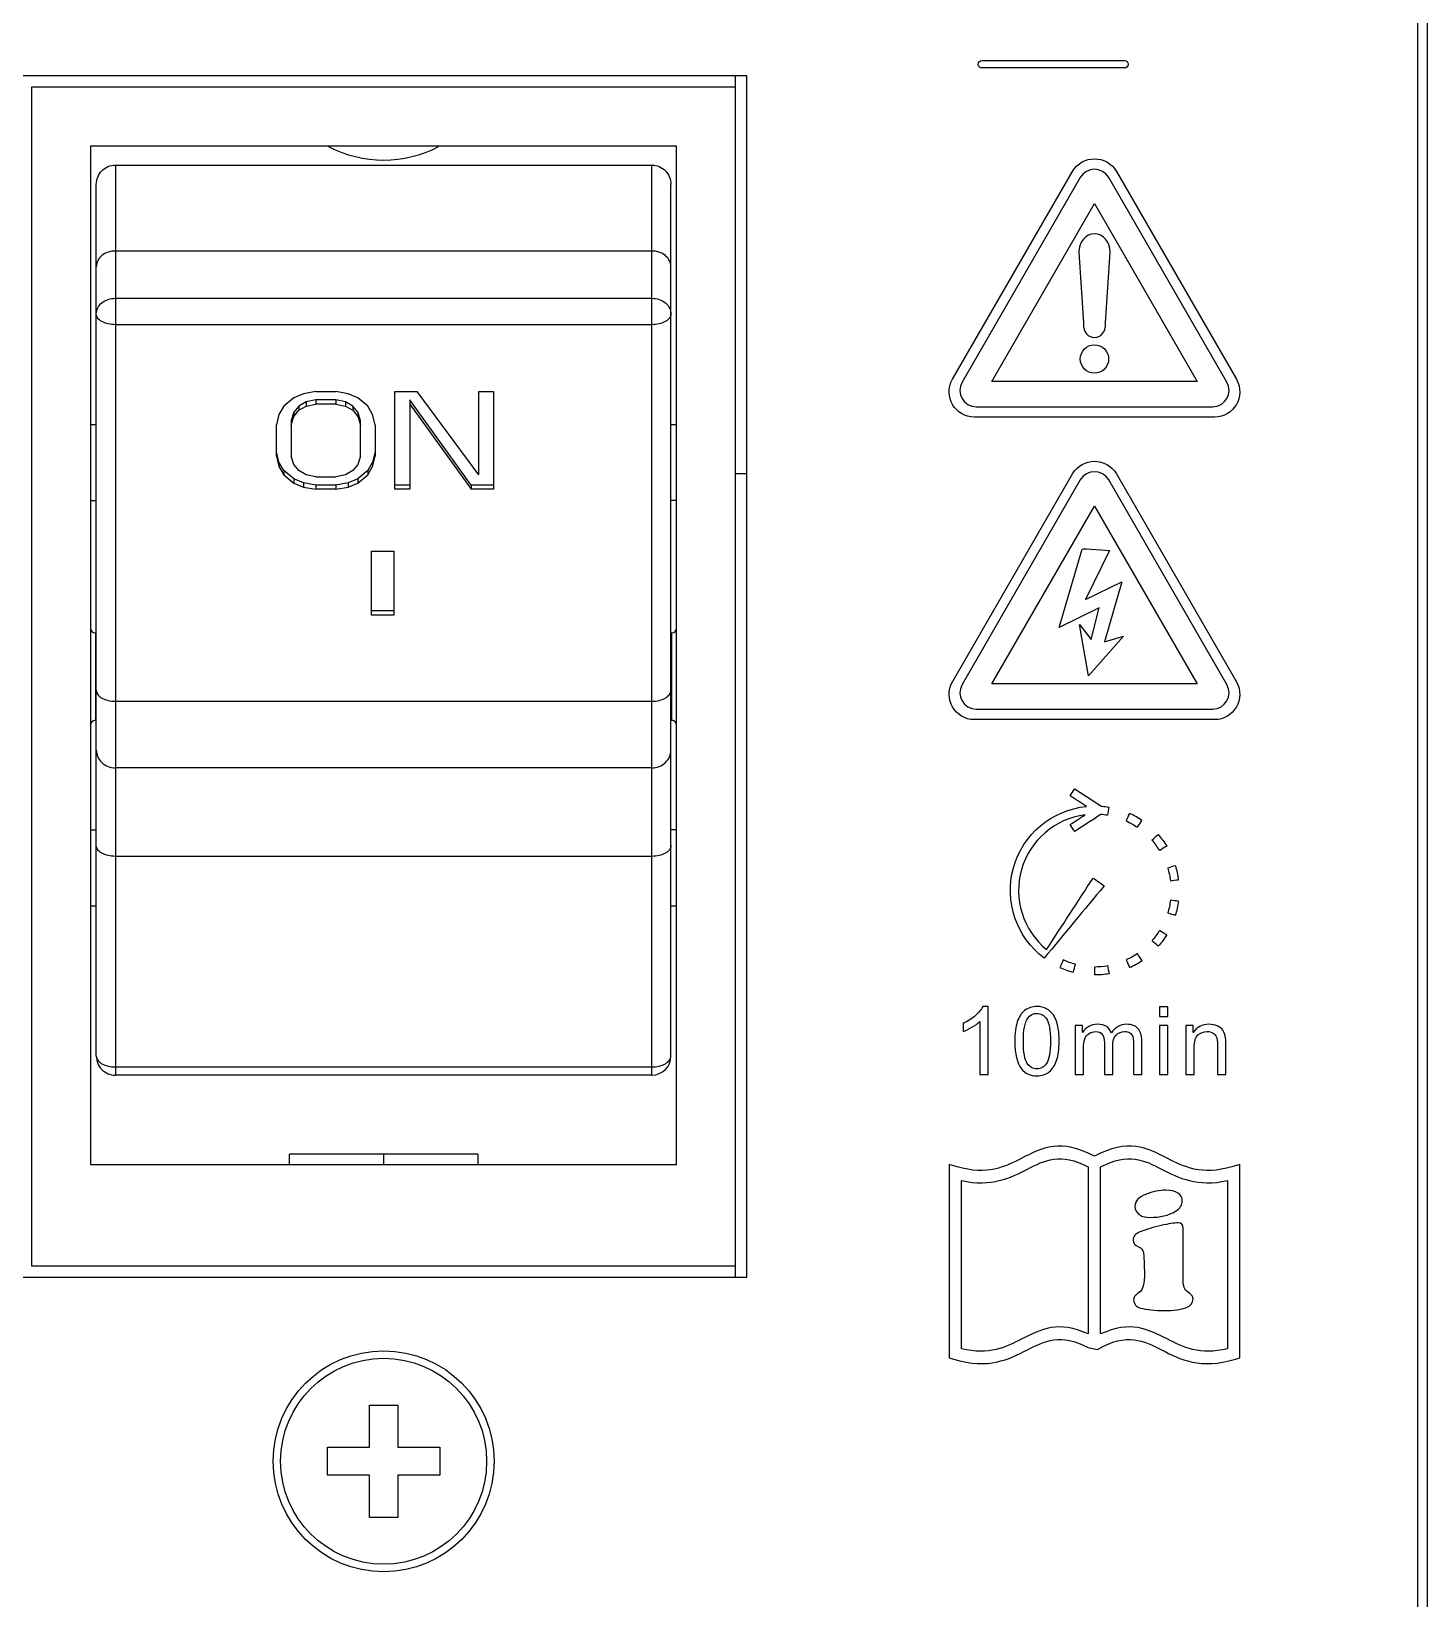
# Model space of a CAD drawing. Header units: millimetres. Extents: x 4086 to 8318, y 123 to 1549.
# Drawn here: x 6887.32 to 6924.49, y 1037.5 to 1079.35 of the extents above; entities that cross this region are included whole.
import ezdxf

# ---------------------------------------------------------------- set-up
doc = ezdxf.new("R2010")
doc.units = ezdxf.units.MM
doc.layers.add('20_ALL_FEATURES', color=7, linetype='Continuous')
doc.layers.add('layer 3', color=7, linetype='Continuous')

msp = doc.modelspace()

# ---------------------------------------------------------------- linework, layer by layer
at = {"layer": '20_ALL_FEATURES', "color": 7, "linetype": 'Continuous'}
for p, q in [((6906.423, 1078.162), (6887.023, 1078.162)), ((6906.121, 1046.092), (6906.121, 1078.162)), ((6906.423, 1046.092), (6906.423, 1078.162)), ((6887.325, 1077.861), (6887.325, 1046.39)), ((6906.121, 1077.861), (6887.325, 1077.861)), ((6888.899, 1076.286), (6888.899, 1049.095)), ((6904.546, 1076.286), (6888.899, 1076.286)), ((6904.546, 1049.095), (6904.546, 1076.286)), ((6889.56, 1075.782), (6889.56, 1051.482)), ((6889.56, 1075.782), (6903.885, 1075.782)), ((6903.885, 1051.482), (6903.885, 1075.782)), ((6889.052, 1051.99), (6889.052, 1075.267)), ((6904.393, 1051.99), (6904.393, 1075.267)), ((6903.885, 1073.488), (6889.56, 1073.488)), ((6889.56, 1072.226), (6903.885, 1072.226)), ((6903.885, 1071.52), (6889.56, 1071.52)), ((6894.916, 1069.734), (6894.587, 1069.678)), ((6894.916, 1069.734), (6895.443, 1069.734)), ((6895.772, 1069.678), (6895.443, 1069.734)), ((6897.023, 1067.126), (6897.023, 1069.734)), ((6897.023, 1069.734), (6897.615, 1069.734)), ((6899.261, 1067.514), (6897.615, 1069.734)), ((6899.261, 1067.514), (6899.261, 1069.734)), ((6899.261, 1069.734), (6899.656, 1069.734)), ((6899.656, 1069.734), (6899.656, 1067.126)), ((6894.06, 1069.345), (6893.929, 1069.123)), ((6894.324, 1069.567), (6894.06, 1069.345)), ((6894.587, 1069.678), (6894.324, 1069.567)), ((6894.455, 1069.347), (6894.324, 1069.181)), ((6894.653, 1069.458), (6894.455, 1069.347)), ((6894.455, 1069.347), (6894.455, 1069.234)), ((6894.455, 1069.234), (6894.653, 1069.345)), ((6894.916, 1069.514), (6894.653, 1069.458)), ((6894.653, 1069.458), (6894.653, 1069.345)), ((6894.653, 1069.345), (6894.916, 1069.401)), ((6894.916, 1069.514), (6894.916, 1069.401)), ((6895.443, 1069.514), (6894.916, 1069.514)), ((6895.443, 1069.401), (6894.916, 1069.401)), ((6895.443, 1069.514), (6895.443, 1069.401)), ((6895.706, 1069.458), (6895.443, 1069.514)), ((6895.443, 1069.401), (6895.706, 1069.345)), ((6895.706, 1069.458), (6895.706, 1069.345)), ((6895.904, 1069.347), (6895.706, 1069.458)), ((6895.706, 1069.345), (6895.904, 1069.234)), ((6896.035, 1069.567), (6895.772, 1069.678)), ((6895.904, 1069.347), (6895.904, 1069.234)), ((6896.035, 1069.181), (6895.904, 1069.347)), ((6896.299, 1069.345), (6896.035, 1069.567)), ((6896.43, 1069.123), (6896.299, 1069.345)), ((6897.418, 1069.514), (6897.418, 1067.126)), ((6899.064, 1067.238), (6897.418, 1069.514)), ((6897.418, 1069.401), (6899.064, 1067.126)), ((6888.899, 1068.858), (6889.052, 1068.858)), ((6893.929, 1069.123), (6893.863, 1068.846)), ((6894.324, 1069.181), (6894.258, 1068.959)), ((6894.258, 1068.846), (6894.324, 1069.068)), ((6894.258, 1068.959), (6894.258, 1068.013)), ((6894.324, 1069.068), (6894.455, 1069.234)), ((6894.324, 1069.181), (6894.324, 1069.068)), ((6895.904, 1069.234), (6896.035, 1069.068)), ((6896.035, 1069.181), (6896.035, 1069.068)), ((6896.101, 1068.959), (6896.035, 1069.181)), ((6896.035, 1069.068), (6896.101, 1068.846)), ((6896.101, 1068.013), (6896.101, 1068.959)), ((6896.496, 1068.846), (6896.43, 1069.123)), ((6904.393, 1068.858), (6904.546, 1068.858)), ((6893.863, 1068.013), (6893.863, 1068.846)), ((6896.496, 1068.846), (6896.496, 1068.013)), ((6893.929, 1067.849), (6893.863, 1068.126)), ((6896.496, 1068.126), (6896.43, 1067.849)), ((6893.863, 1068.013), (6893.929, 1067.736)), ((6893.929, 1067.849), (6893.929, 1067.736)), ((6894.06, 1067.627), (6893.929, 1067.849)), ((6893.929, 1067.736), (6894.06, 1067.514)), ((6894.06, 1067.627), (6894.06, 1067.514)), ((6894.324, 1067.405), (6894.06, 1067.627)), ((6894.324, 1067.791), (6894.258, 1068.013)), ((6894.455, 1067.625), (6894.324, 1067.791)), ((6894.653, 1067.514), (6894.455, 1067.625)), ((6895.904, 1067.625), (6895.706, 1067.514)), ((6896.035, 1067.791), (6895.904, 1067.625)), ((6896.101, 1068.013), (6896.035, 1067.791)), ((6896.299, 1067.627), (6896.035, 1067.405)), ((6896.43, 1067.849), (6896.299, 1067.627)), ((6896.299, 1067.514), (6896.43, 1067.736)), ((6896.299, 1067.627), (6896.299, 1067.514)), ((6896.43, 1067.736), (6896.496, 1068.013)), ((6896.43, 1067.849), (6896.43, 1067.736)), ((6894.06, 1067.514), (6894.324, 1067.292)), ((6894.324, 1067.405), (6894.324, 1067.292)), ((6894.587, 1067.294), (6894.324, 1067.405)), ((6894.324, 1067.292), (6894.587, 1067.181)), ((6894.587, 1067.294), (6894.587, 1067.181)), ((6894.916, 1067.238), (6894.587, 1067.294)), ((6894.587, 1067.181), (6894.916, 1067.126)), ((6894.916, 1067.459), (6894.653, 1067.514)), ((6894.916, 1067.459), (6895.443, 1067.459)), ((6894.916, 1067.238), (6894.916, 1067.126)), ((6895.443, 1067.238), (6894.916, 1067.238)), ((6895.706, 1067.514), (6895.443, 1067.459)), ((6895.772, 1067.294), (6895.443, 1067.238)), ((6895.443, 1067.238), (6895.443, 1067.126)), ((6895.443, 1067.126), (6895.772, 1067.181)), ((6896.035, 1067.405), (6895.772, 1067.294)), ((6895.772, 1067.294), (6895.772, 1067.181)), ((6895.772, 1067.181), (6896.035, 1067.292)), ((6896.035, 1067.292), (6896.299, 1067.514)), ((6896.035, 1067.405), (6896.035, 1067.292)), ((6897.418, 1067.238), (6897.023, 1067.238)), ((6899.064, 1067.238), (6899.064, 1067.126)), ((6899.656, 1067.238), (6899.064, 1067.238)), ((6906.423, 1067.542), (6906.121, 1067.542)), ((6888.899, 1066.826), (6889.052, 1066.826)), ((6895.443, 1067.126), (6894.916, 1067.126)), ((6897.418, 1067.126), (6897.023, 1067.126)), ((6899.656, 1067.126), (6899.064, 1067.126)), ((6904.546, 1066.826), (6904.393, 1066.826)), ((6896.397, 1063.768), (6896.397, 1065.475)), ((6896.397, 1065.475), (6896.998, 1065.475)), ((6896.998, 1065.475), (6896.998, 1063.768)), ((6896.998, 1063.881), (6896.397, 1063.881)), ((6896.998, 1063.768), (6896.397, 1063.768)), ((6889.026, 1063.294), (6889.026, 1060.957)), ((6889.052, 1063.294), (6889.026, 1063.294)), ((6904.393, 1063.294), (6904.419, 1063.294)), ((6904.419, 1060.957), (6904.419, 1063.294)), ((6889.56, 1061.467), (6903.885, 1061.467)), ((6889.052, 1060.957), (6889.026, 1060.957)), ((6904.393, 1060.957), (6904.419, 1060.957)), ((6903.885, 1059.688), (6889.56, 1059.688)), ((6888.899, 1058.035), (6889.052, 1058.035)), ((6904.546, 1058.035), (6904.393, 1058.035)), ((6903.885, 1057.324), (6889.56, 1057.324)), ((6888.899, 1056.003), (6889.052, 1056.003)), ((6904.393, 1056.003), (6904.546, 1056.003)), ((6889.56, 1051.703), (6903.885, 1051.703)), ((6903.885, 1051.482), (6889.56, 1051.482)), ((6894.208, 1049.095), (6894.208, 1049.375)), ((6899.237, 1049.375), (6894.208, 1049.375)), ((6896.723, 1049.375), (6896.723, 1049.095)), ((6899.237, 1049.375), (6899.237, 1049.095)), ((6888.899, 1049.095), (6904.546, 1049.095)), ((6887.325, 1046.39), (6906.121, 1046.39)), ((6887.023, 1046.092), (6906.423, 1046.092)), ((6896.348, 1041.547), (6896.348, 1042.672)), ((6896.348, 1042.672), (6897.098, 1042.672)), ((6897.098, 1042.672), (6897.098, 1041.547)), ((6895.223, 1040.797), (6895.223, 1041.547)), ((6895.223, 1041.547), (6896.348, 1041.547)), ((6897.098, 1041.547), (6898.223, 1041.547)), ((6898.223, 1041.547), (6898.223, 1040.797)), ((6896.348, 1040.797), (6895.223, 1040.797)), ((6896.348, 1039.672), (6896.348, 1040.797)), ((6897.098, 1040.797), (6897.098, 1039.672)), ((6898.223, 1040.797), (6897.098, 1040.797)), ((6897.098, 1039.672), (6896.348, 1039.672))]:
    msp.add_line(p, q, dxfattribs=at)
for radius in [2.95, 2.75]:
    msp.add_circle((6896.723, 1041.172), radius, dxfattribs=at)
for centre, radius, start, end in [((6896.723, 1079.093), 3.175, 242.4526, 297.5474), ((6889.026, 1063.421), 0.127, 180, 270), ((6904.419, 1063.421), 0.127, 270, 0), ((6889.026, 1060.83), 0.127, 90, 180), ((6904.419, 1060.83), 0.127, 0, 90), ((6903.885, 1051.99), 0.508, 270, 0)]:
    msp.add_arc(centre, radius, start, end, dxfattribs=at)
for points, knots in [([(6889.052, 1075.267), (6889.052, 1075.333), (6889.078, 1075.468), (6889.19, 1075.639), (6889.358, 1075.755), (6889.493, 1075.782), (6889.56, 1075.782)], [0, 0, 0, 0, 0.249939, 0.499905, 0.749933, 1, 1, 1, 1]), ([(6903.885, 1075.782), (6903.952, 1075.782), (6904.087, 1075.755), (6904.255, 1075.639), (6904.367, 1075.468), (6904.393, 1075.333), (6904.393, 1075.267)], [0, 0, 0, 0, 0.25007, 0.50009, 0.750052, 1, 1, 1, 1]), ([(6889.56, 1073.488), (6889.494, 1073.488), (6889.365, 1073.467), (6889.197, 1073.377), (6889.08, 1073.239), (6889.052, 1073.124), (6889.052, 1073.069)], [0, 0, 0, 0, 0.27165, 0.53113, 0.772418, 1, 1, 1, 1]), ([(6904.393, 1073.069), (6904.393, 1073.124), (6904.365, 1073.239), (6904.248, 1073.377), (6904.08, 1073.467), (6903.951, 1073.488), (6903.885, 1073.488)], [0, 0, 0, 0, 0.227582, 0.46887, 0.72835, 1, 1, 1, 1]), ([(6889.052, 1071.807), (6889.052, 1071.862), (6889.08, 1071.977), (6889.197, 1072.115), (6889.365, 1072.205), (6889.494, 1072.226), (6889.56, 1072.226)], [0, 0, 0, 0, 0.227582, 0.46887, 0.72835, 1, 1, 1, 1]), ([(6903.885, 1072.226), (6903.951, 1072.226), (6904.08, 1072.205), (6904.248, 1072.115), (6904.365, 1071.977), (6904.393, 1071.862), (6904.393, 1071.807)], [0, 0, 0, 0, 0.27165, 0.53113, 0.772418, 1, 1, 1, 1]), ([(6889.56, 1071.52), (6889.494, 1071.52), (6889.37, 1071.533), (6889.227, 1071.583), (6889.138, 1071.644), (6889.077, 1071.706), (6889.052, 1071.768), (6889.052, 1071.807)], [0, 0, 0, 0, 0.309013, 0.587213, 0.708335, 0.816172, 1, 1, 1, 1]), ([(6904.393, 1071.807), (6904.393, 1071.768), (6904.368, 1071.706), (6904.307, 1071.644), (6904.218, 1071.583), (6904.075, 1071.533), (6903.951, 1071.52), (6903.885, 1071.52)], [0, 0, 0, 0, 0.183828, 0.291665, 0.412787, 0.690987, 1, 1, 1, 1]), ([(6889.052, 1061.753), (6889.052, 1061.715), (6889.077, 1061.653), (6889.138, 1061.591), (6889.227, 1061.53), (6889.37, 1061.48), (6889.494, 1061.467), (6889.56, 1061.467)], [0, 0, 0, 0, 0.183828, 0.291665, 0.412787, 0.690987, 1, 1, 1, 1]), ([(6903.885, 1061.467), (6903.951, 1061.467), (6904.075, 1061.48), (6904.218, 1061.53), (6904.307, 1061.591), (6904.368, 1061.653), (6904.393, 1061.715), (6904.393, 1061.753)], [0, 0, 0, 0, 0.309013, 0.587213, 0.708335, 0.816172, 1, 1, 1, 1]), ([(6889.052, 1060.164), (6889.052, 1060.102), (6889.079, 1059.976), (6889.193, 1059.817), (6889.362, 1059.713), (6889.494, 1059.688), (6889.56, 1059.688)], [0, 0, 0, 0, 0.242462, 0.489382, 0.742519, 1, 1, 1, 1]), ([(6903.885, 1059.688), (6903.951, 1059.688), (6904.083, 1059.713), (6904.252, 1059.817), (6904.366, 1059.976), (6904.393, 1060.102), (6904.393, 1060.164)], [0, 0, 0, 0, 0.257481, 0.510618, 0.757538, 1, 1, 1, 1]), ([(6889.56, 1057.324), (6889.494, 1057.324), (6889.37, 1057.337), (6889.227, 1057.387), (6889.138, 1057.448), (6889.077, 1057.51), (6889.052, 1057.572), (6889.052, 1057.611)], [0, 0, 0, 0, 0.309013, 0.587213, 0.708335, 0.816172, 1, 1, 1, 1]), ([(6904.393, 1057.611), (6904.393, 1057.572), (6904.368, 1057.51), (6904.307, 1057.448), (6904.218, 1057.387), (6904.075, 1057.337), (6903.951, 1057.324), (6903.885, 1057.324)], [0, 0, 0, 0, 0.183828, 0.291665, 0.412787, 0.690987, 1, 1, 1, 1]), ([(6889.052, 1051.99), (6889.052, 1051.924), (6889.078, 1051.79), (6889.191, 1051.621), (6889.36, 1051.508), (6889.494, 1051.482), (6889.56, 1051.482)], [0, 0, 0, 0, 0.25001, 0.499994, 0.749983, 1, 1, 1, 1]), ([(6889.052, 1051.99), (6889.052, 1051.951), (6889.077, 1051.889), (6889.138, 1051.827), (6889.227, 1051.767), (6889.37, 1051.716), (6889.494, 1051.703), (6889.56, 1051.703)], [0, 0, 0, 0, 0.183828, 0.291665, 0.412787, 0.690987, 1, 1, 1, 1]), ([(6903.885, 1051.703), (6903.951, 1051.703), (6904.075, 1051.716), (6904.218, 1051.767), (6904.307, 1051.827), (6904.368, 1051.889), (6904.393, 1051.951), (6904.393, 1051.99)], [0, 0, 0, 0, 0.309013, 0.587213, 0.708335, 0.816172, 1, 1, 1, 1])]:
    msp.add_open_spline(points, degree=3, knots=knots, dxfattribs=at)
at = {"layer": 'layer 3'}
for points, knots in [([(6916.303, 1002.914), (6930.92, 1002.914), (6916.46, 1002.914), (6924.587, 1002.914), (6924.587, 1002.914), (6924.587, 1048.813), (6924.587, 1100.505), (6924.587, 1109.134), (6924.587, 1109.134), (6924.587, 1109.134), (6916.303, 1109.134), (6916.303, 1109.134), (6916.303, 1109.134), (6916.234, 1109.134), (6916.178, 1109.078), (6916.178, 1109.009), (6916.178, 1109.009), (6916.178, 1108.94), (6916.234, 1108.884), (6916.303, 1108.884), (6916.303, 1108.884), (6916.303, 1108.884), (6924.337, 1108.884), (6924.337, 1108.884), (6924.337, 1108.884), (6924.337, 1091.949), (6924.337, 1028.119), (6924.337, 1003.164), (6924.337, 1003.164), (6912.928, 1003.164), (6928.469, 1003.164), (6916.303, 1003.164), (6916.303, 1003.164), (6916.234, 1003.164), (6916.178, 1003.108), (6916.178, 1003.039), (6916.178, 1003.039), (6916.178, 1002.97), (6916.234, 1002.914), (6916.303, 1002.914)], [0, 0, 0, 0, 0.090909, 0.090909, 0.090909, 0.090909, 0.181818, 0.181818, 0.181818, 0.181818, 0.272727, 0.272727, 0.272727, 0.272727, 0.363636, 0.363636, 0.363636, 0.363636, 0.454545, 0.454545, 0.454545, 0.454545, 0.545455, 0.545455, 0.545455, 0.545455, 0.636364, 0.636364, 0.636364, 0.636364, 0.727273, 0.727273, 0.727273, 0.727273, 0.818182, 0.818182, 0.818182, 0.818182, 1, 1, 1, 1]), ([(6916.5, 1078.375), (6916.555, 1078.375), (6916.6, 1078.42), (6916.6, 1078.475), (6916.6, 1078.475), (6916.6, 1078.53), (6916.555, 1078.575), (6916.5, 1078.575), (6916.5, 1078.575), (6916.5, 1078.575), (6912.7, 1078.575), (6912.7, 1078.575), (6912.7, 1078.575), (6912.645, 1078.575), (6912.6, 1078.53), (6912.6, 1078.475), (6912.6, 1078.475), (6912.6, 1078.42), (6912.645, 1078.375), (6912.7, 1078.375), (6912.7, 1078.375), (6912.7, 1078.375), (6916.5, 1078.375), (6916.5, 1078.375)], [0, 0, 0, 0, 0.142857, 0.142857, 0.142857, 0.142857, 0.285714, 0.285714, 0.285714, 0.285714, 0.428571, 0.428571, 0.428571, 0.428571, 0.571429, 0.571429, 0.571429, 0.571429, 0.714286, 0.714286, 0.714286, 0.714286, 1, 1, 1, 1]), ([(6916.081, 1075.451), (6916.081, 1075.451), (6919.235, 1069.988), (6919.235, 1069.988), (6919.235, 1069.988), (6919.404, 1069.695), (6919.193, 1069.33), (6918.855, 1069.33), (6918.855, 1069.33), (6918.855, 1069.33), (6912.547, 1069.33), (6912.547, 1069.33), (6912.547, 1069.33), (6912.21, 1069.33), (6911.999, 1069.695), (6912.167, 1069.988), (6912.167, 1069.988), (6912.167, 1069.988), (6915.322, 1075.451), (6915.322, 1075.451), (6915.322, 1075.451), (6915.49, 1075.743), (6915.912, 1075.743), (6916.081, 1075.451)], [0, 0, 0, 0, 0.142857, 0.142857, 0.142857, 0.142857, 0.285714, 0.285714, 0.285714, 0.285714, 0.428571, 0.428571, 0.428571, 0.428571, 0.571429, 0.571429, 0.571429, 0.571429, 0.714286, 0.714286, 0.714286, 0.714286, 1, 1, 1, 1]), ([(6912.962, 1070.008), (6912.962, 1070.008), (6912.962, 1070.008), (6912.962, 1070.008), (6912.962, 1070.008), (6912.962, 1070.008), (6918.441, 1070.008), (6918.441, 1070.008), (6918.441, 1070.008), (6918.441, 1070.008), (6915.701, 1074.753), (6915.701, 1074.753), (6915.701, 1074.753), (6915.701, 1074.753), (6912.962, 1070.008), (6912.962, 1070.008)], [0, 0, 0, 0, 0.2, 0.2, 0.2, 0.2, 0.4, 0.4, 0.4, 0.4, 0.6, 0.6, 0.6, 0.6, 1, 1, 1, 1]), ([(6915.701, 1071.18), (6915.537, 1071.18), (6915.404, 1071.3), (6915.404, 1071.568), (6915.404, 1071.568), (6915.404, 1071.568), (6915.283, 1073.461), (6915.283, 1073.461), (6915.283, 1073.461), (6915.283, 1073.729), (6915.47, 1073.946), (6915.701, 1073.946), (6915.701, 1073.946), (6915.932, 1073.946), (6916.119, 1073.729), (6916.119, 1073.461), (6916.119, 1073.461), (6916.119, 1073.461), (6915.998, 1071.568), (6915.998, 1071.568), (6915.998, 1071.568), (6915.998, 1071.3), (6915.865, 1071.18), (6915.701, 1071.18)], [0, 0, 0, 0, 0.142857, 0.142857, 0.142857, 0.142857, 0.285714, 0.285714, 0.285714, 0.285714, 0.428571, 0.428571, 0.428571, 0.428571, 0.571429, 0.571429, 0.571429, 0.571429, 0.714286, 0.714286, 0.714286, 0.714286, 1, 1, 1, 1]), ([(6915.701, 1070.984), (6915.701, 1070.984), (6915.701, 1070.984), (6915.701, 1070.984), (6915.701, 1070.984), (6915.492, 1070.984), (6915.322, 1070.814), (6915.322, 1070.605), (6915.322, 1070.605), (6915.322, 1070.396), (6915.492, 1070.226), (6915.701, 1070.226), (6915.701, 1070.226), (6915.91, 1070.226), (6916.08, 1070.396), (6916.08, 1070.605), (6916.08, 1070.605), (6916.08, 1070.814), (6915.91, 1070.984), (6915.701, 1070.984)], [0, 0, 0, 0, 0.166667, 0.166667, 0.166667, 0.166667, 0.333333, 0.333333, 0.333333, 0.333333, 0.5, 0.5, 0.5, 0.5, 0.666667, 0.666667, 0.666667, 0.666667, 1, 1, 1, 1]), ([(6916.081, 1067.376), (6916.081, 1067.376), (6919.235, 1061.912), (6919.235, 1061.912), (6919.235, 1061.912), (6919.404, 1061.62), (6919.193, 1061.255), (6918.855, 1061.255), (6918.855, 1061.255), (6918.855, 1061.255), (6912.547, 1061.255), (6912.547, 1061.255), (6912.547, 1061.255), (6912.21, 1061.255), (6911.999, 1061.62), (6912.168, 1061.912), (6912.168, 1061.912), (6912.168, 1061.912), (6915.322, 1067.376), (6915.322, 1067.376), (6915.322, 1067.376), (6915.49, 1067.668), (6915.912, 1067.668), (6916.081, 1067.376)], [0, 0, 0, 0, 0.142857, 0.142857, 0.142857, 0.142857, 0.285714, 0.285714, 0.285714, 0.285714, 0.428571, 0.428571, 0.428571, 0.428571, 0.571429, 0.571429, 0.571429, 0.571429, 0.714286, 0.714286, 0.714286, 0.714286, 1, 1, 1, 1]), ([(6912.962, 1061.933), (6912.962, 1061.933), (6912.962, 1061.933), (6912.962, 1061.933), (6912.962, 1061.933), (6912.962, 1061.933), (6918.441, 1061.933), (6918.441, 1061.933), (6918.441, 1061.933), (6918.441, 1061.933), (6915.701, 1066.677), (6915.701, 1066.677), (6915.701, 1066.677), (6915.701, 1066.677), (6912.962, 1061.933), (6912.962, 1061.933)], [0, 0, 0, 0, 0.2, 0.2, 0.2, 0.2, 0.4, 0.4, 0.4, 0.4, 0.6, 0.6, 0.6, 0.6, 1, 1, 1, 1]), ([(6915.376, 1065.529), (6915.376, 1065.529), (6914.762, 1063.434), (6914.762, 1063.434), (6914.762, 1063.434), (6914.762, 1063.434), (6915.824, 1063.96), (6915.824, 1063.96), (6915.824, 1063.96), (6915.824, 1063.96), (6915.616, 1063.117), (6915.616, 1063.117), (6915.616, 1063.117), (6915.616, 1063.117), (6915.303, 1063.518), (6915.303, 1063.518), (6915.303, 1063.518), (6915.303, 1063.518), (6915.541, 1062.144), (6915.541, 1062.144), (6915.541, 1062.144), (6915.541, 1062.144), (6916.475, 1063.204), (6916.475, 1063.204), (6916.475, 1063.204), (6916.475, 1063.204), (6915.972, 1063.052), (6915.972, 1063.052), (6915.972, 1063.052), (6915.972, 1063.052), (6916.431, 1064.651), (6916.431, 1064.651), (6916.431, 1064.651), (6916.431, 1064.651), (6915.463, 1064.185), (6915.463, 1064.185), (6915.463, 1064.185), (6915.463, 1064.185), (6916.101, 1065.491), (6916.101, 1065.491), (6916.101, 1065.491), (6916.101, 1065.491), (6915.383, 1065.552), (6915.376, 1065.529)], [0, 0, 0, 0, 0.083333, 0.083333, 0.083333, 0.083333, 0.166667, 0.166667, 0.166667, 0.166667, 0.25, 0.25, 0.25, 0.25, 0.333333, 0.333333, 0.333333, 0.333333, 0.416667, 0.416667, 0.416667, 0.416667, 0.5, 0.5, 0.5, 0.5, 0.583333, 0.583333, 0.583333, 0.583333, 0.666667, 0.666667, 0.666667, 0.666667, 0.75, 0.75, 0.75, 0.75, 0.833333, 0.833333, 0.833333, 0.833333, 1, 1, 1, 1]), ([(6914.422, 1054.837), (6913.792, 1055.351), (6913.53, 1056.191), (6913.753, 1056.972), (6913.753, 1056.972), (6913.976, 1057.753), (6914.643, 1058.327), (6915.449, 1058.431), (6915.449, 1058.431), (6915.317, 1058.346), (6915.185, 1058.26), (6915.052, 1058.174), (6915.052, 1058.174), (6915.093, 1058.112), (6915.133, 1058.05), (6915.173, 1057.988), (6915.173, 1057.988), (6915.406, 1058.139), (6915.639, 1058.291), (6915.873, 1058.442), (6915.873, 1058.442), (6915.932, 1058.437), (6915.991, 1058.43), (6916.05, 1058.42), (6916.05, 1058.42), (6916.062, 1058.492), (6916.075, 1058.564), (6916.087, 1058.637), (6916.087, 1058.637), (6916.022, 1058.648), (6915.957, 1058.656), (6915.892, 1058.661), (6915.892, 1058.661), (6915.652, 1058.816), (6915.413, 1058.972), (6915.173, 1059.127), (6915.173, 1059.127), (6915.133, 1059.065), (6915.093, 1059.003), (6915.052, 1058.941), (6915.052, 1058.941), (6915.198, 1058.846), (6915.344, 1058.752), (6915.489, 1058.657), (6915.489, 1058.657), (6914.563, 1058.566), (6913.788, 1057.915), (6913.538, 1057.019), (6913.538, 1057.019), (6913.287, 1056.123), (6913.613, 1055.164), (6914.359, 1054.607), (6914.359, 1054.607), (6914.892, 1055.25), (6915.425, 1055.893), (6915.959, 1056.536), (6915.959, 1056.536), (6915.861, 1056.606), (6915.764, 1056.676), (6915.666, 1056.746), (6915.666, 1056.746), (6915.251, 1056.109), (6914.836, 1055.473), (6914.422, 1054.837)], [0, 0, 0, 0, 0.058824, 0.058824, 0.058824, 0.058824, 0.117647, 0.117647, 0.117647, 0.117647, 0.176471, 0.176471, 0.176471, 0.176471, 0.235294, 0.235294, 0.235294, 0.235294, 0.294118, 0.294118, 0.294118, 0.294118, 0.352941, 0.352941, 0.352941, 0.352941, 0.411765, 0.411765, 0.411765, 0.411765, 0.470588, 0.470588, 0.470588, 0.470588, 0.529412, 0.529412, 0.529412, 0.529412, 0.588235, 0.588235, 0.588235, 0.588235, 0.647059, 0.647059, 0.647059, 0.647059, 0.705882, 0.705882, 0.705882, 0.705882, 0.764706, 0.764706, 0.764706, 0.764706, 0.823529, 0.823529, 0.823529, 0.823529, 0.882353, 0.882353, 0.882353, 0.882353, 1, 1, 1, 1]), ([(6916.635, 1058.47), (6916.753, 1058.417), (6916.863, 1058.356), (6916.97, 1058.284), (6916.97, 1058.284), (6916.929, 1058.223), (6916.888, 1058.162), (6916.847, 1058.101), (6916.847, 1058.101), (6916.751, 1058.166), (6916.651, 1058.222), (6916.545, 1058.269), (6916.545, 1058.269), (6916.575, 1058.336), (6916.605, 1058.403), (6916.635, 1058.47)], [0, 0, 0, 0, 0.2, 0.2, 0.2, 0.2, 0.4, 0.4, 0.4, 0.4, 0.6, 0.6, 0.6, 0.6, 1, 1, 1, 1]), ([(6917.63, 1057.598), (6917.562, 1057.707), (6917.487, 1057.809), (6917.401, 1057.905), (6917.401, 1057.905), (6917.346, 1057.857), (6917.291, 1057.808), (6917.237, 1057.76), (6917.237, 1057.76), (6917.313, 1057.673), (6917.381, 1057.581), (6917.442, 1057.482), (6917.442, 1057.482), (6917.505, 1057.521), (6917.567, 1057.559), (6917.63, 1057.598)], [0, 0, 0, 0, 0.2, 0.2, 0.2, 0.2, 0.4, 0.4, 0.4, 0.4, 0.6, 0.6, 0.6, 0.6, 1, 1, 1, 1]), ([(6917.867, 1057.075), (6917.905, 1056.952), (6917.931, 1056.828), (6917.948, 1056.701), (6917.948, 1056.701), (6917.875, 1056.691), (6917.802, 1056.682), (6917.73, 1056.673), (6917.73, 1056.673), (6917.715, 1056.788), (6917.691, 1056.899), (6917.656, 1057.01), (6917.656, 1057.01), (6917.727, 1057.032), (6917.797, 1057.053), (6917.867, 1057.075)], [0, 0, 0, 0, 0.2, 0.2, 0.2, 0.2, 0.4, 0.4, 0.4, 0.4, 0.6, 0.6, 0.6, 0.6, 1, 1, 1, 1]), ([(6917.948, 1056.127), (6917.932, 1055.999), (6917.905, 1055.875), (6917.867, 1055.752), (6917.867, 1055.752), (6917.797, 1055.774), (6917.727, 1055.795), (6917.657, 1055.817), (6917.657, 1055.817), (6917.691, 1055.928), (6917.715, 1056.04), (6917.73, 1056.155), (6917.73, 1056.155), (6917.803, 1056.145), (6917.875, 1056.136), (6917.948, 1056.127)], [0, 0, 0, 0, 0.2, 0.2, 0.2, 0.2, 0.4, 0.4, 0.4, 0.4, 0.6, 0.6, 0.6, 0.6, 1, 1, 1, 1]), ([(6917.404, 1054.922), (6917.489, 1055.019), (6917.564, 1055.121), (6917.632, 1055.23), (6917.632, 1055.23), (6917.569, 1055.269), (6917.507, 1055.307), (6917.444, 1055.346), (6917.444, 1055.346), (6917.384, 1055.247), (6917.316, 1055.155), (6917.239, 1055.068), (6917.239, 1055.068), (6917.294, 1055.019), (6917.349, 1054.971), (6917.404, 1054.922)], [0, 0, 0, 0, 0.2, 0.2, 0.2, 0.2, 0.4, 0.4, 0.4, 0.4, 0.6, 0.6, 0.6, 0.6, 1, 1, 1, 1]), ([(6916.973, 1054.543), (6916.867, 1054.471), (6916.756, 1054.41), (6916.639, 1054.357), (6916.639, 1054.357), (6916.609, 1054.423), (6916.579, 1054.49), (6916.548, 1054.557), (6916.548, 1054.557), (6916.654, 1054.605), (6916.754, 1054.661), (6916.85, 1054.726), (6916.85, 1054.726), (6916.891, 1054.665), (6916.932, 1054.604), (6916.973, 1054.543)], [0, 0, 0, 0, 0.2, 0.2, 0.2, 0.2, 0.4, 0.4, 0.4, 0.4, 0.6, 0.6, 0.6, 0.6, 1, 1, 1, 1]), ([(6914.778, 1054.358), (6914.808, 1054.425), (6914.839, 1054.492), (6914.869, 1054.559), (6914.869, 1054.559), (6914.975, 1054.511), (6915.083, 1054.472), (6915.195, 1054.443), (6915.195, 1054.443), (6915.176, 1054.372), (6915.158, 1054.301), (6915.139, 1054.23), (6915.139, 1054.23), (6915.015, 1054.263), (6914.895, 1054.305), (6914.778, 1054.358)], [0, 0, 0, 0, 0.2, 0.2, 0.2, 0.2, 0.4, 0.4, 0.4, 0.4, 0.6, 0.6, 0.6, 0.6, 1, 1, 1, 1]), ([(6916.053, 1054.406), (6915.938, 1054.386), (6915.824, 1054.377), (6915.708, 1054.377), (6915.708, 1054.377), (6915.708, 1054.303), (6915.708, 1054.23), (6915.708, 1054.157), (6915.708, 1054.157), (6915.837, 1054.156), (6915.963, 1054.167), (6916.09, 1054.189), (6916.09, 1054.189), (6916.077, 1054.261), (6916.065, 1054.333), (6916.053, 1054.406)], [0, 0, 0, 0, 0.2, 0.2, 0.2, 0.2, 0.4, 0.4, 0.4, 0.4, 0.6, 0.6, 0.6, 0.6, 1, 1, 1, 1]), ([(6912.863, 1051.495), (6912.863, 1051.495), (6912.641, 1051.495), (6912.641, 1051.495), (6912.641, 1051.495), (6912.641, 1051.495), (6912.641, 1052.914), (6912.641, 1052.914), (6912.641, 1052.914), (6912.587, 1052.863), (6912.517, 1052.811), (6912.43, 1052.76), (6912.43, 1052.76), (6912.343, 1052.709), (6912.265, 1052.671), (6912.196, 1052.646), (6912.196, 1052.646), (6912.196, 1052.646), (6912.196, 1052.861), (6912.196, 1052.861), (6912.196, 1052.861), (6912.32, 1052.919), (6912.429, 1052.99), (6912.522, 1053.073), (6912.522, 1053.073), (6912.615, 1053.157), (6912.681, 1053.238), (6912.72, 1053.316), (6912.72, 1053.316), (6912.72, 1053.316), (6912.863, 1053.316), (6912.863, 1053.316), (6912.863, 1053.316), (6912.863, 1053.316), (6912.863, 1051.495), (6912.863, 1051.495)], [0, 0, 0, 0, 0.1, 0.1, 0.1, 0.1, 0.2, 0.2, 0.2, 0.2, 0.3, 0.3, 0.3, 0.3, 0.4, 0.4, 0.4, 0.4, 0.5, 0.5, 0.5, 0.5, 0.6, 0.6, 0.6, 0.6, 0.7, 0.7, 0.7, 0.7, 0.8, 0.8, 0.8, 0.8, 1, 1, 1, 1]), ([(6913.574, 1052.389), (6913.574, 1052.604), (6913.597, 1052.776), (6913.641, 1052.907), (6913.641, 1052.907), (6913.685, 1053.038), (6913.75, 1053.139), (6913.837, 1053.21), (6913.837, 1053.21), (6913.924, 1053.28), (6914.034, 1053.316), (6914.165, 1053.316), (6914.165, 1053.316), (6914.263, 1053.316), (6914.348, 1053.296), (6914.422, 1053.257), (6914.422, 1053.257), (6914.495, 1053.218), (6914.556, 1053.162), (6914.604, 1053.088), (6914.604, 1053.088), (6914.651, 1053.014), (6914.689, 1052.924), (6914.716, 1052.818), (6914.716, 1052.818), (6914.743, 1052.712), (6914.757, 1052.569), (6914.757, 1052.389), (6914.757, 1052.389), (6914.757, 1052.177), (6914.735, 1052.005), (6914.691, 1051.874), (6914.691, 1051.874), (6914.648, 1051.744), (6914.582, 1051.643), (6914.495, 1051.571), (6914.495, 1051.571), (6914.408, 1051.5), (6914.298, 1051.465), (6914.165, 1051.465), (6914.165, 1051.465), (6913.991, 1051.465), (6913.853, 1051.527), (6913.754, 1051.652), (6913.754, 1051.652), (6913.634, 1051.803), (6913.574, 1052.049), (6913.574, 1052.389)], [0, 0, 0, 0, 0.076923, 0.076923, 0.076923, 0.076923, 0.153846, 0.153846, 0.153846, 0.153846, 0.230769, 0.230769, 0.230769, 0.230769, 0.307692, 0.307692, 0.307692, 0.307692, 0.384615, 0.384615, 0.384615, 0.384615, 0.461538, 0.461538, 0.461538, 0.461538, 0.538462, 0.538462, 0.538462, 0.538462, 0.615385, 0.615385, 0.615385, 0.615385, 0.692308, 0.692308, 0.692308, 0.692308, 0.769231, 0.769231, 0.769231, 0.769231, 0.846154, 0.846154, 0.846154, 0.846154, 1, 1, 1, 1]), ([(6913.803, 1052.389), (6913.803, 1052.092), (6913.838, 1051.894), (6913.908, 1051.795), (6913.908, 1051.795), (6913.977, 1051.697), (6914.063, 1051.647), (6914.165, 1051.647), (6914.165, 1051.647), (6914.268, 1051.647), (6914.354, 1051.697), (6914.423, 1051.796), (6914.423, 1051.796), (6914.493, 1051.895), (6914.528, 1052.093), (6914.528, 1052.389), (6914.528, 1052.389), (6914.528, 1052.688), (6914.493, 1052.886), (6914.423, 1052.984), (6914.423, 1052.984), (6914.354, 1053.082), (6914.267, 1053.132), (6914.163, 1053.132), (6914.163, 1053.132), (6914.061, 1053.132), (6913.979, 1053.088), (6913.918, 1053.002), (6913.918, 1053.002), (6913.841, 1052.892), (6913.803, 1052.687), (6913.803, 1052.389)], [0, 0, 0, 0, 0.111111, 0.111111, 0.111111, 0.111111, 0.222222, 0.222222, 0.222222, 0.222222, 0.333333, 0.333333, 0.333333, 0.333333, 0.444444, 0.444444, 0.444444, 0.444444, 0.555556, 0.555556, 0.555556, 0.555556, 0.666667, 0.666667, 0.666667, 0.666667, 0.777778, 0.777778, 0.777778, 0.777778, 1, 1, 1, 1]), ([(6917.437, 1053.052), (6917.437, 1053.052), (6917.437, 1053.308), (6917.437, 1053.308), (6917.437, 1053.308), (6917.437, 1053.308), (6917.66, 1053.308), (6917.66, 1053.308), (6917.66, 1053.308), (6917.66, 1053.308), (6917.66, 1053.052), (6917.66, 1053.052), (6917.66, 1053.052), (6917.66, 1053.052), (6917.437, 1053.052), (6917.437, 1053.052)], [0, 0, 0, 0, 0.2, 0.2, 0.2, 0.2, 0.4, 0.4, 0.4, 0.4, 0.6, 0.6, 0.6, 0.6, 1, 1, 1, 1]), ([(6915.186, 1051.495), (6915.186, 1051.495), (6915.186, 1052.809), (6915.186, 1052.809), (6915.186, 1052.809), (6915.186, 1052.809), (6915.385, 1052.809), (6915.385, 1052.809), (6915.385, 1052.809), (6915.385, 1052.809), (6915.385, 1052.625), (6915.385, 1052.625), (6915.385, 1052.625), (6915.426, 1052.689), (6915.481, 1052.74), (6915.549, 1052.779), (6915.549, 1052.779), (6915.618, 1052.819), (6915.696, 1052.839), (6915.783, 1052.839), (6915.783, 1052.839), (6915.88, 1052.839), (6915.96, 1052.818), (6916.022, 1052.778), (6916.022, 1052.778), (6916.084, 1052.737), (6916.128, 1052.681), (6916.154, 1052.608), (6916.154, 1052.608), (6916.258, 1052.762), (6916.393, 1052.839), (6916.559, 1052.839), (6916.559, 1052.839), (6916.69, 1052.839), (6916.79, 1052.802), (6916.86, 1052.73), (6916.86, 1052.73), (6916.93, 1052.658), (6916.965, 1052.547), (6916.965, 1052.397), (6916.965, 1052.397), (6916.965, 1052.397), (6916.965, 1051.495), (6916.965, 1051.495), (6916.965, 1051.495), (6916.965, 1051.495), (6916.744, 1051.495), (6916.744, 1051.495), (6916.744, 1051.495), (6916.744, 1051.495), (6916.744, 1052.323), (6916.744, 1052.323), (6916.744, 1052.323), (6916.744, 1052.412), (6916.737, 1052.476), (6916.722, 1052.515), (6916.722, 1052.515), (6916.708, 1052.554), (6916.682, 1052.586), (6916.644, 1052.61), (6916.644, 1052.61), (6916.606, 1052.634), (6916.561, 1052.646), (6916.51, 1052.646), (6916.51, 1052.646), (6916.418, 1052.646), (6916.341, 1052.615), (6916.28, 1052.553), (6916.28, 1052.553), (6916.219, 1052.492), (6916.188, 1052.394), (6916.188, 1052.259), (6916.188, 1052.259), (6916.188, 1052.259), (6916.188, 1051.495), (6916.188, 1051.495), (6916.188, 1051.495), (6916.188, 1051.495), (6915.966, 1051.495), (6915.966, 1051.495), (6915.966, 1051.495), (6915.966, 1051.495), (6915.966, 1052.348), (6915.966, 1052.348), (6915.966, 1052.348), (6915.966, 1052.448), (6915.948, 1052.522), (6915.911, 1052.571), (6915.911, 1052.571), (6915.875, 1052.621), (6915.816, 1052.646), (6915.733, 1052.646), (6915.733, 1052.646), (6915.671, 1052.646), (6915.613, 1052.629), (6915.56, 1052.596), (6915.56, 1052.596), (6915.507, 1052.563), (6915.468, 1052.515), (6915.444, 1052.452), (6915.444, 1052.452), (6915.42, 1052.388), (6915.408, 1052.296), (6915.408, 1052.177), (6915.408, 1052.177), (6915.408, 1052.177), (6915.408, 1051.495), (6915.408, 1051.495), (6915.408, 1051.495), (6915.408, 1051.495), (6915.186, 1051.495), (6915.186, 1051.495)], [0, 0, 0, 0, 0.034483, 0.034483, 0.034483, 0.034483, 0.068966, 0.068966, 0.068966, 0.068966, 0.103448, 0.103448, 0.103448, 0.103448, 0.137931, 0.137931, 0.137931, 0.137931, 0.172414, 0.172414, 0.172414, 0.172414, 0.206897, 0.206897, 0.206897, 0.206897, 0.241379, 0.241379, 0.241379, 0.241379, 0.275862, 0.275862, 0.275862, 0.275862, 0.310345, 0.310345, 0.310345, 0.310345, 0.344828, 0.344828, 0.344828, 0.344828, 0.37931, 0.37931, 0.37931, 0.37931, 0.413793, 0.413793, 0.413793, 0.413793, 0.448276, 0.448276, 0.448276, 0.448276, 0.482759, 0.482759, 0.482759, 0.482759, 0.517241, 0.517241, 0.517241, 0.517241, 0.551724, 0.551724, 0.551724, 0.551724, 0.586207, 0.586207, 0.586207, 0.586207, 0.62069, 0.62069, 0.62069, 0.62069, 0.655172, 0.655172, 0.655172, 0.655172, 0.689655, 0.689655, 0.689655, 0.689655, 0.724138, 0.724138, 0.724138, 0.724138, 0.758621, 0.758621, 0.758621, 0.758621, 0.793103, 0.793103, 0.793103, 0.793103, 0.827586, 0.827586, 0.827586, 0.827586, 0.862069, 0.862069, 0.862069, 0.862069, 0.896552, 0.896552, 0.896552, 0.896552, 0.931034, 0.931034, 0.931034, 0.931034, 1, 1, 1, 1]), ([(6917.437, 1051.495), (6917.437, 1051.495), (6917.437, 1052.809), (6917.437, 1052.809), (6917.437, 1052.809), (6917.437, 1052.809), (6917.66, 1052.809), (6917.66, 1052.809), (6917.66, 1052.809), (6917.66, 1052.809), (6917.66, 1051.495), (6917.66, 1051.495), (6917.66, 1051.495), (6917.66, 1051.495), (6917.437, 1051.495), (6917.437, 1051.495)], [0, 0, 0, 0, 0.2, 0.2, 0.2, 0.2, 0.4, 0.4, 0.4, 0.4, 0.6, 0.6, 0.6, 0.6, 1, 1, 1, 1]), ([(6918.14, 1051.495), (6918.14, 1051.495), (6918.14, 1052.809), (6918.14, 1052.809), (6918.14, 1052.809), (6918.14, 1052.809), (6918.34, 1052.809), (6918.34, 1052.809), (6918.34, 1052.809), (6918.34, 1052.809), (6918.34, 1052.622), (6918.34, 1052.622), (6918.34, 1052.622), (6918.436, 1052.766), (6918.576, 1052.839), (6918.758, 1052.839), (6918.758, 1052.839), (6918.837, 1052.839), (6918.91, 1052.824), (6918.976, 1052.796), (6918.976, 1052.796), (6919.043, 1052.767), (6919.092, 1052.73), (6919.125, 1052.684), (6919.125, 1052.684), (6919.158, 1052.637), (6919.182, 1052.583), (6919.195, 1052.519), (6919.195, 1052.519), (6919.203, 1052.478), (6919.207, 1052.406), (6919.207, 1052.303), (6919.207, 1052.303), (6919.207, 1052.303), (6919.207, 1051.495), (6919.207, 1051.495), (6919.207, 1051.495), (6919.207, 1051.495), (6918.984, 1051.495), (6918.984, 1051.495), (6918.984, 1051.495), (6918.984, 1051.495), (6918.984, 1052.294), (6918.984, 1052.294), (6918.984, 1052.294), (6918.984, 1052.385), (6918.976, 1052.453), (6918.958, 1052.498), (6918.958, 1052.498), (6918.941, 1052.543), (6918.91, 1052.578), (6918.866, 1052.605), (6918.866, 1052.605), (6918.822, 1052.632), (6918.77, 1052.646), (6918.711, 1052.646), (6918.711, 1052.646), (6918.616, 1052.646), (6918.534, 1052.615), (6918.465, 1052.555), (6918.465, 1052.555), (6918.396, 1052.495), (6918.362, 1052.381), (6918.362, 1052.213), (6918.362, 1052.213), (6918.362, 1052.213), (6918.362, 1051.495), (6918.362, 1051.495), (6918.362, 1051.495), (6918.362, 1051.495), (6918.14, 1051.495), (6918.14, 1051.495)], [0, 0, 0, 0, 0.052632, 0.052632, 0.052632, 0.052632, 0.105263, 0.105263, 0.105263, 0.105263, 0.157895, 0.157895, 0.157895, 0.157895, 0.210526, 0.210526, 0.210526, 0.210526, 0.263158, 0.263158, 0.263158, 0.263158, 0.315789, 0.315789, 0.315789, 0.315789, 0.368421, 0.368421, 0.368421, 0.368421, 0.421053, 0.421053, 0.421053, 0.421053, 0.473684, 0.473684, 0.473684, 0.473684, 0.526316, 0.526316, 0.526316, 0.526316, 0.578947, 0.578947, 0.578947, 0.578947, 0.631579, 0.631579, 0.631579, 0.631579, 0.684211, 0.684211, 0.684211, 0.684211, 0.736842, 0.736842, 0.736842, 0.736842, 0.789474, 0.789474, 0.789474, 0.789474, 0.842105, 0.842105, 0.842105, 0.842105, 0.894737, 0.894737, 0.894737, 0.894737, 1, 1, 1, 1]), ([(6915.537, 1044.206), (6914.793, 1044.597), (6914.37, 1044.382), (6913.91, 1044.147), (6913.91, 1044.147), (6913.413, 1043.892), (6912.877, 1043.619), (6911.939, 1043.896), (6911.939, 1043.896), (6911.939, 1043.896), (6911.821, 1043.931), (6911.821, 1043.931), (6911.821, 1043.931), (6911.821, 1043.931), (6911.821, 1049.098), (6911.821, 1049.098), (6911.821, 1049.098), (6911.821, 1049.098), (6912.031, 1049.036), (6912.031, 1049.036), (6912.031, 1049.036), (6912.843, 1048.795), (6913.32, 1049.039), (6913.762, 1049.265), (6913.762, 1049.265), (6914.304, 1049.542), (6914.802, 1049.796), (6915.701, 1049.315), (6915.701, 1049.315), (6916.601, 1049.796), (6917.098, 1049.542), (6917.641, 1049.265), (6917.641, 1049.265), (6918.083, 1049.039), (6918.559, 1048.795), (6919.372, 1049.036), (6919.372, 1049.036), (6919.372, 1049.036), (6919.582, 1049.098), (6919.582, 1049.098), (6919.582, 1049.098), (6919.582, 1049.098), (6919.582, 1043.931), (6919.582, 1043.931), (6919.582, 1043.931), (6919.582, 1043.931), (6919.464, 1043.896), (6919.464, 1043.896), (6919.464, 1043.896), (6918.526, 1043.619), (6917.99, 1043.892), (6917.492, 1044.147), (6917.492, 1044.147), (6917.015, 1044.39), (6916.579, 1044.613), (6915.782, 1044.16), (6915.782, 1044.16), (6915.782, 1044.16), (6915.537, 1044.206), (6915.537, 1044.206)], [0, 0, 0, 0, 0.0625, 0.0625, 0.0625, 0.0625, 0.125, 0.125, 0.125, 0.125, 0.1875, 0.1875, 0.1875, 0.1875, 0.25, 0.25, 0.25, 0.25, 0.3125, 0.3125, 0.3125, 0.3125, 0.375, 0.375, 0.375, 0.375, 0.4375, 0.4375, 0.4375, 0.4375, 0.5, 0.5, 0.5, 0.5, 0.5625, 0.5625, 0.5625, 0.5625, 0.625, 0.625, 0.625, 0.625, 0.6875, 0.6875, 0.6875, 0.6875, 0.75, 0.75, 0.75, 0.75, 0.8125, 0.8125, 0.8125, 0.8125, 0.875, 0.875, 0.875, 0.875, 1, 1, 1, 1]), ([(6915.537, 1044.57), (6915.537, 1044.57), (6915.537, 1049.032), (6915.537, 1049.032), (6915.537, 1049.032), (6914.793, 1049.423), (6914.37, 1049.208), (6913.91, 1048.973), (6913.91, 1048.973), (6913.451, 1048.738), (6912.959, 1048.487), (6912.149, 1048.668), (6912.149, 1048.668), (6912.149, 1048.668), (6912.149, 1044.178), (6912.149, 1044.178), (6912.149, 1044.178), (6912.89, 1043.994), (6913.342, 1044.224), (6913.762, 1044.439), (6913.762, 1044.439), (6914.27, 1044.698), (6914.739, 1044.938), (6915.537, 1044.57)], [0, 0, 0, 0, 0.142857, 0.142857, 0.142857, 0.142857, 0.285714, 0.285714, 0.285714, 0.285714, 0.428571, 0.428571, 0.428571, 0.428571, 0.571429, 0.571429, 0.571429, 0.571429, 0.714286, 0.714286, 0.714286, 0.714286, 1, 1, 1, 1]), ([(6915.865, 1044.57), (6916.663, 1044.938), (6917.132, 1044.698), (6917.641, 1044.439), (6917.641, 1044.439), (6918.061, 1044.224), (6918.512, 1043.993), (6919.254, 1044.178), (6919.254, 1044.178), (6919.254, 1044.178), (6919.254, 1048.668), (6919.254, 1048.668), (6919.254, 1048.668), (6918.443, 1048.487), (6917.951, 1048.738), (6917.492, 1048.973), (6917.492, 1048.973), (6917.032, 1049.208), (6916.61, 1049.423), (6915.865, 1049.032), (6915.865, 1049.032), (6915.865, 1049.032), (6915.865, 1044.57), (6915.865, 1044.57)], [0, 0, 0, 0, 0.142857, 0.142857, 0.142857, 0.142857, 0.285714, 0.285714, 0.285714, 0.285714, 0.428571, 0.428571, 0.428571, 0.428571, 0.571429, 0.571429, 0.571429, 0.571429, 0.714286, 0.714286, 0.714286, 0.714286, 1, 1, 1, 1]), ([(6917.607, 1048.409), (6917.742, 1048.409), (6917.849, 1048.384), (6917.927, 1048.334), (6917.927, 1048.334), (6918.006, 1048.284), (6918.046, 1048.216), (6918.046, 1048.131), (6918.046, 1048.131), (6918.046, 1048.012), (6917.986, 1047.918), (6917.867, 1047.848), (6917.867, 1047.848), (6917.678, 1047.738), (6917.45, 1047.683), (6917.183, 1047.683), (6917.183, 1047.683), (6917.07, 1047.683), (6916.98, 1047.705), (6916.914, 1047.748), (6916.914, 1047.748), (6916.824, 1047.804), (6916.779, 1047.881), (6916.779, 1047.98), (6916.779, 1047.98), (6916.779, 1048.113), (6916.874, 1048.218), (6917.065, 1048.294), (6917.065, 1048.294), (6917.258, 1048.371), (6917.439, 1048.409), (6917.607, 1048.409)], [0, 0, 0, 0, 0.111111, 0.111111, 0.111111, 0.111111, 0.222222, 0.222222, 0.222222, 0.222222, 0.333333, 0.333333, 0.333333, 0.333333, 0.444444, 0.444444, 0.444444, 0.444444, 0.555556, 0.555556, 0.555556, 0.555556, 0.666667, 0.666667, 0.666667, 0.666667, 0.777778, 0.777778, 0.777778, 0.777778, 1, 1, 1, 1]), ([(6918.066, 1047.394), (6918.066, 1047.394), (6918.066, 1046.046), (6918.066, 1046.046), (6918.066, 1046.046), (6918.066, 1045.939), (6918.076, 1045.861), (6918.096, 1045.812), (6918.096, 1045.812), (6918.115, 1045.762), (6918.154, 1045.717), (6918.213, 1045.675), (6918.213, 1045.675), (6918.26, 1045.641), (6918.293, 1045.612), (6918.309, 1045.588), (6918.309, 1045.588), (6918.325, 1045.564), (6918.333, 1045.533), (6918.333, 1045.496), (6918.333, 1045.496), (6918.333, 1045.296), (6918.081, 1045.197), (6917.575, 1045.197), (6917.575, 1045.197), (6917.302, 1045.197), (6917.087, 1045.219), (6916.928, 1045.262), (6916.928, 1045.262), (6916.873, 1045.277), (6916.83, 1045.304), (6916.796, 1045.343), (6916.796, 1045.343), (6916.763, 1045.382), (6916.747, 1045.425), (6916.747, 1045.475), (6916.747, 1045.475), (6916.747, 1045.517), (6916.755, 1045.55), (6916.772, 1045.573), (6916.772, 1045.573), (6916.789, 1045.596), (6916.833, 1045.633), (6916.903, 1045.684), (6916.903, 1045.684), (6916.95, 1045.72), (6916.984, 1045.778), (6917.004, 1045.858), (6917.004, 1045.858), (6917.025, 1045.939), (6917.035, 1046.058), (6917.035, 1046.217), (6917.035, 1046.217), (6917.035, 1046.269), (6917.031, 1046.364), (6917.024, 1046.504), (6917.024, 1046.504), (6917.017, 1046.644), (6917.012, 1046.725), (6917.009, 1046.748), (6917.009, 1046.748), (6917, 1046.812), (6916.956, 1046.861), (6916.879, 1046.895), (6916.879, 1046.895), (6916.783, 1046.937), (6916.735, 1046.999), (6916.735, 1047.08), (6916.735, 1047.08), (6916.735, 1047.178), (6916.798, 1047.25), (6916.923, 1047.299), (6916.923, 1047.299), (6917.097, 1047.365), (6917.282, 1047.421), (6917.48, 1047.468), (6917.48, 1047.468), (6917.678, 1047.514), (6917.83, 1047.537), (6917.939, 1047.537), (6917.939, 1047.537), (6918.024, 1047.537), (6918.066, 1047.49), (6918.066, 1047.394)], [0, 0, 0, 0, 0.045455, 0.045455, 0.045455, 0.045455, 0.090909, 0.090909, 0.090909, 0.090909, 0.136364, 0.136364, 0.136364, 0.136364, 0.181818, 0.181818, 0.181818, 0.181818, 0.227273, 0.227273, 0.227273, 0.227273, 0.272727, 0.272727, 0.272727, 0.272727, 0.318182, 0.318182, 0.318182, 0.318182, 0.363636, 0.363636, 0.363636, 0.363636, 0.409091, 0.409091, 0.409091, 0.409091, 0.454545, 0.454545, 0.454545, 0.454545, 0.5, 0.5, 0.5, 0.5, 0.545455, 0.545455, 0.545455, 0.545455, 0.590909, 0.590909, 0.590909, 0.590909, 0.636364, 0.636364, 0.636364, 0.636364, 0.681818, 0.681818, 0.681818, 0.681818, 0.727273, 0.727273, 0.727273, 0.727273, 0.772727, 0.772727, 0.772727, 0.772727, 0.818182, 0.818182, 0.818182, 0.818182, 0.863636, 0.863636, 0.863636, 0.863636, 0.909091, 0.909091, 0.909091, 0.909091, 1, 1, 1, 1])]:
    msp.add_open_spline(points, degree=3, knots=knots, dxfattribs=at)
at = {"layer": 'layer 3', "color": 40}
for points in [[(6912.497, 1069.05), (6912.497, 1069.05), (6918.906, 1069.05), (6918.906, 1069.05), (6918.906, 1069.05), (6919.425, 1069.05), (6919.75, 1069.612), (6919.49, 1070.062), (6919.49, 1070.062), (6919.49, 1070.062), (6916.286, 1075.613), (6916.286, 1075.613), (6916.286, 1075.613), (6916.026, 1076.062), (6915.377, 1076.062), (6915.117, 1075.613), (6915.117, 1075.613), (6915.117, 1075.613), (6911.912, 1070.062), (6911.912, 1070.062), (6911.912, 1070.062), (6911.653, 1069.612), (6911.977, 1069.05), (6912.497, 1069.05)], [(6912.497, 1060.975), (6912.497, 1060.975), (6918.906, 1060.975), (6918.906, 1060.975), (6918.906, 1060.975), (6919.425, 1060.975), (6919.75, 1061.537), (6919.49, 1061.987), (6919.49, 1061.987), (6919.49, 1061.987), (6916.286, 1067.537), (6916.286, 1067.537), (6916.286, 1067.537), (6916.026, 1067.987), (6915.377, 1067.987), (6915.117, 1067.537), (6915.117, 1067.537), (6915.117, 1067.537), (6911.912, 1061.987), (6911.912, 1061.987), (6911.912, 1061.987), (6911.653, 1061.537), (6911.977, 1060.975), (6912.497, 1060.975)]]:
    msp.add_open_spline(points, degree=3, knots=[0, 0, 0, 0, 0.142857, 0.142857, 0.142857, 0.142857, 0.285714, 0.285714, 0.285714, 0.285714, 0.428571, 0.428571, 0.428571, 0.428571, 0.571429, 0.571429, 0.571429, 0.571429, 0.714286, 0.714286, 0.714286, 0.714286, 1, 1, 1, 1], dxfattribs=at)

doc.saveas('drawing.dxf')
